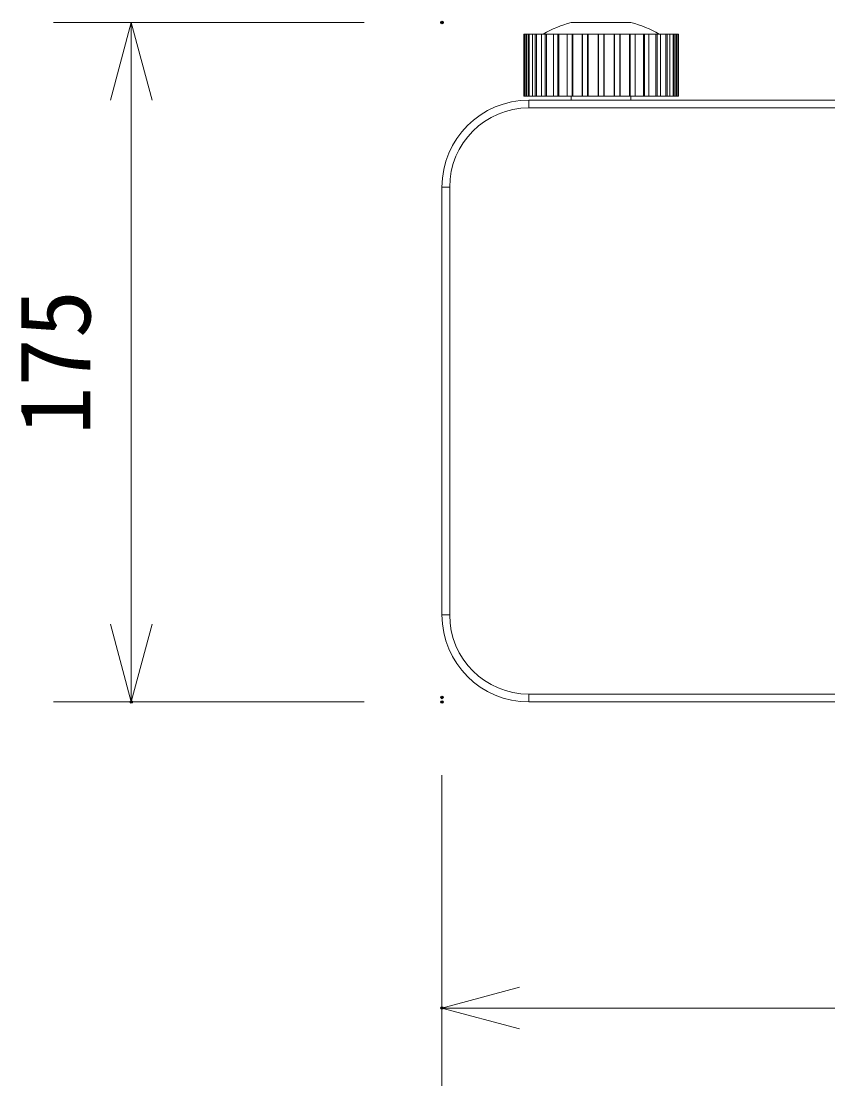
# Model space of a CAD drawing. Units: millimetres, scale not verified. Extents: x -63 to 62, y -56 to 57.
# Drawn here: x -61.33 to -40.57, y -10.33 to 17.09 of the extents above; entities that cross this region are included whole.
import ezdxf
from ezdxf.enums import TextEntityAlignment as Align

# ---------------------------------------------------------------- set-up
doc = ezdxf.new("R2010")
doc.units = ezdxf.units.MM
doc.header["$LTSCALE"] = 0.125
doc.header["$PDMODE"] = 32
doc.header["$PDSIZE"] = 0.0625
for name, color, linetype, lineweight in [('0-0_0', 7, 'Continuous', 9), ('0-4_GAIKEI', 7, 'Continuous', 18), ('0-5_SUNPO', 7, 'Continuous', 9)]:
    doc.layers.add(name, color=color, linetype=linetype, lineweight=lineweight)
doc.layers.add('0-1_DEFPOINTS', color=7, linetype='Continuous')
doc.styles.add('ＭＳ ゴシック', font='')
doc.styles.get('ＭＳ ゴシック').set_extended_font_data('MS Gothic')

# ---------------------------------------------------------------- blocks, each defined once
blk = doc.blocks.new('_OPEN30')
at = {"layer": '0-0_0'}
blk.add_line((0, 0), (-1, 0), dxfattribs=at)
blk.add_lwpolyline([(-1, 0.26795), (0, 0), (-1, -0.26795)], dxfattribs=at)
blk = doc.blocks.new('D13')
at = {"layer": '0-1_DEFPOINTS'}
for p in [(-55.7567, 11.1478), (-63.7567, -6.3522), (-55.7567, -6.3522)]:
    blk.add_point(p, dxfattribs=at)
at = {"layer": '0-5_SUNPO'}
for p, q in [((-57.7567, 11.1478), (-65.7567, 11.1478)), ((-63.7567, 9.1478), (-63.7567, -4.3522)), ((-57.7567, -6.3522), (-65.7567, -6.3522))]:
    blk.add_line(p, q, dxfattribs=at)
at = {"layer": '0-5_SUNPO', "xscale": 2, "yscale": 2}
for p, rotation in [((-63.7567, 11.1478), 90), ((-63.7567, -6.3522), 270)]:
    blk.add_blockref('_OPEN30', p, dxfattribs=dict(at, rotation=rotation))
at = {"layer": '0-5_SUNPO', "style": 'ＭＳ ゴシック'}
blk.add_text('175', height=1.833, rotation=90, dxfattribs=at).set_placement((-64.2567, 0.5228), align=Align.BOTTOM_LEFT)
blk = doc.blocks.new('D12')
at = {"layer": '0-1_DEFPOINTS'}
for p in [(-55.7567, -6.2367), (-5.9567, -6.2367), (-55.7567, -14.2367)]:
    blk.add_point(p, dxfattribs=at)
at = {"layer": '0-5_SUNPO'}
for p, q in [((-55.7567, -8.2367), (-55.7567, -16.2367)), ((-5.9567, -8.2367), (-5.9567, -16.2367)), ((-7.9567, -14.2367), (-53.7567, -14.2367))]:
    blk.add_line(p, q, dxfattribs=at)
at = {"layer": '0-5_SUNPO', "xscale": 2, "yscale": 2, "rotation": 180}
blk.add_blockref('_OPEN30', (-55.7567, -14.2367), dxfattribs=at)
at = {"layer": '0-5_SUNPO', "xscale": 2, "yscale": 2}
blk.add_blockref('_OPEN30', (-5.9567, -14.2367), dxfattribs=at)
at = {"layer": '0-5_SUNPO', "style": 'ＭＳ ゴシック'}
blk.add_text('498', height=1.833, dxfattribs=at).set_placement((-32.7317, -13.7367), align=Align.BOTTOM_LEFT)

msp = doc.modelspace()

# ---------------------------------------------------------------- linework, layer by layer
at = {"layer": '0-4_GAIKEI'}
for p, q in [((-47.1682, 17.0561), (-45.632, 17.0561)), ((-48.3952, 15.1561), (-48.3952, 16.7561)), ((-48.3807, 16.7561), (-48.3952, 16.7561)), ((-48.3525, 16.7561), (-48.3806, 16.7561)), ((-48.3226, 16.7561), (-48.3525, 16.7561)), ((-48.2795, 16.7561), (-48.3226, 16.7561)), ((-48.2504, 16.7561), (-48.2795, 16.7561)), ((-48.166, 16.7561), (-48.2504, 16.7561)), ((-48.0962, 16.7561), (-48.166, 16.7561)), ((-48.0675, 16.7561), (-48.0963, 16.7561)), ((-47.9322, 16.7561), (-48.0675, 16.7561)), ((-47.8388, 16.7561), (-47.9321, 16.7561)), ((-47.8116, 16.7561), (-47.8389, 16.7561)), ((-47.6314, 16.7561), (-47.8116, 16.7561)), ((-47.6314, 16.7561), (-47.6314, 16.7561)), ((-47.2768, 16.7561), (-47.4941, 16.7561)), ((-47.1494, 16.7561), (-47.2768, 16.7561)), ((-46.8839, 16.7561), (-46.8885, 16.7561)), ((-45.6508, 16.7561), (-45.6715, 16.7561)), ((-45.5234, 16.7561), (-45.6508, 16.7561)), ((-45.3061, 16.7561), (-45.5234, 16.7561)), ((-44.9886, 16.7561), (-45.1689, 16.7561)), ((-44.9614, 16.7561), (-44.9886, 16.7561)), ((-44.7328, 16.7561), (-44.8681, 16.7561)), ((-44.704, 16.7561), (-44.7328, 16.7561)), ((-44.4776, 16.7561), (-44.5207, 16.7561)), ((-44.4477, 16.7561), (-44.4776, 16.7561)), ((-44.405, 15.1561), (-44.405, 16.7561)), ((-48.3952, 15.1561), (-48.3807, 15.1561)), ((-48.3806, 15.1561), (-48.3525, 15.1561)), ((-48.3525, 15.1561), (-48.3226, 15.1561)), ((-48.3226, 15.1561), (-48.2795, 15.1561)), ((-48.2795, 15.1561), (-48.2504, 15.1561)), ((-48.2504, 15.1561), (-48.166, 15.1561)), ((-48.166, 15.1561), (-48.0962, 15.1561)), ((-47.9321, 15.1561), (-47.8388, 15.1561)), ((-47.8389, 15.1561), (-47.8116, 15.1561)), ((-47.8116, 15.1561), (-47.6314, 15.1561)), ((-47.4941, 15.1561), (-47.2768, 15.1561)), ((-47.2768, 15.1561), (-47.1494, 15.1561)), ((-47.1682, 15.1561), (-47.1682, 15.0561)), ((-46.8885, 15.1561), (-46.8839, 15.1561)), ((-45.6715, 15.1561), (-45.6508, 15.1561)), ((-45.6508, 15.1561), (-45.5234, 15.1561)), ((-45.632, 15.0561), (-45.632, 15.1561)), ((-45.5234, 15.1561), (-45.3061, 15.1561)), ((-45.1689, 15.1561), (-44.9886, 15.1561)), ((-44.9886, 15.1561), (-44.9614, 15.1561)), ((-44.9614, 15.1561), (-44.8681, 15.1561)), ((-44.8681, 15.1561), (-44.7328, 15.1561)), ((-44.7328, 15.1561), (-44.704, 15.1561)), ((-44.704, 15.1561), (-44.6343, 15.1561)), ((-44.6343, 15.1561), (-44.5498, 15.1561)), ((-44.5498, 15.1561), (-44.5207, 15.1561)), ((-44.5207, 15.1561), (-44.4776, 15.1561)), ((-44.4776, 15.1561), (-44.4477, 15.1561)), ((-48.2601, 15.0561), (-2.9401, 15.0561)), ((-50.4534, 13.2561), (-50.4565, 13.2561)), ((-50.5001, 1.7961), (-50.5001, 12.8161)), ((-14.8599, -0.4439), (-48.2601, -0.4439))]:
    msp.add_line(p, q, dxfattribs=at)
at = {"layer": '0-4_GAIKEI', "color": 1}
for p, q in [((-48.3807, 15.1561), (-48.3807, 16.7561)), ((-48.3525, 15.1561), (-48.3525, 16.7561)), ((-48.3226, 15.1561), (-48.3226, 16.7561)), ((-48.2795, 15.1561), (-48.2795, 16.7561)), ((-48.2504, 15.1561), (-48.2504, 16.7561)), ((-48.166, 15.1561), (-48.166, 16.7561)), ((-48.0962, 15.1561), (-48.0962, 16.7561)), ((-48.0675, 15.1561), (-48.0675, 16.7561)), ((-47.9322, 15.1561), (-47.9322, 16.7561)), ((-47.8388, 15.1561), (-47.8388, 16.7561)), ((-47.8116, 15.1561), (-47.8116, 16.7561)), ((-47.6314, 15.1561), (-47.6314, 16.7561)), ((-47.5186, 15.1561), (-47.5186, 16.7561)), ((-47.4941, 15.1561), (-47.4941, 16.7561)), ((-47.2768, 15.1561), (-47.2768, 16.7561)), ((-47.1494, 15.1561), (-47.1494, 16.7561)), ((-47.1288, 15.1561), (-47.1288, 16.7561)), ((-46.8884, 15.1561), (-46.8884, 16.7561)), ((-46.8839, 15.1561), (-46.8839, 16.7561)), ((-46.7475, 15.1561), (-46.7475, 16.7561)), ((-46.7316, 15.1561), (-46.7316, 16.7561)), ((-46.4803, 15.1561), (-46.4803, 16.7561)), ((-46.4698, 15.1561), (-46.4698, 16.7561)), ((-46.3304, 15.1561), (-46.3304, 16.7561)), ((-46.3199, 15.1561), (-46.3199, 16.7561)), ((-46.0686, 15.1561), (-46.0686, 16.7561)), ((-46.0527, 15.1561), (-46.0527, 16.7561)), ((-45.9164, 15.1561), (-45.9164, 16.7561)), ((-45.9118, 15.1561), (-45.9118, 16.7561)), ((-45.6714, 15.1561), (-45.6714, 16.7561)), ((-45.6508, 15.1561), (-45.6508, 16.7561)), ((-45.5234, 15.1561), (-45.5234, 16.7561)), ((-45.3061, 15.1561), (-45.3061, 16.7561)), ((-45.2816, 15.1561), (-45.2816, 16.7561)), ((-45.1689, 15.1561), (-45.1689, 16.7561)), ((-44.9886, 15.1561), (-44.9886, 16.7561)), ((-44.9614, 15.1561), (-44.9614, 16.7561)), ((-44.8681, 15.1561), (-44.8681, 16.7561)), ((-44.7328, 15.1561), (-44.7328, 16.7561)), ((-44.704, 15.1561), (-44.704, 16.7561)), ((-44.6343, 15.1561), (-44.6343, 16.7561)), ((-44.5498, 15.1561), (-44.5498, 16.7561)), ((-44.5207, 15.1561), (-44.5207, 16.7561)), ((-44.4776, 15.1561), (-44.4776, 16.7561)), ((-44.4477, 15.1561), (-44.4477, 16.7561)), ((-44.4196, 15.1561), (-44.4196, 16.7561)), ((-48.2601, 14.8561), (-48.2601, 15.0561)), ((-2.9401, 14.8561), (-48.2601, 14.8561)), ((-50.3001, 12.8161), (-50.5001, 12.8161)), ((-48.2601, -0.2439), (-14.8494, -0.2439)), ((-48.2601, -0.2439), (-48.2601, -0.4439))]:
    msp.add_line(p, q, dxfattribs=at)
at = {"layer": '0-4_GAIKEI'}
for points in [[(-47.4941, 16.7561), (-47.5186, 16.7561), (-47.6314, 16.7561)], [(-46.8884, 16.7561), (-47.1288, 16.7561), (-47.1494, 16.7561)], [(-46.0686, 16.7561), (-46.3199, 16.7561), (-46.3304, 16.7561), (-46.4698, 16.7561), (-46.4803, 16.7561), (-46.7316, 16.7561), (-46.7475, 16.7561), (-46.8839, 16.7561)], [(-45.6714, 16.7561), (-45.9118, 16.7561), (-45.9164, 16.7561), (-46.0527, 16.7561), (-46.0686, 16.7561)], [(-45.1689, 16.7561), (-45.1689, 16.7561), (-45.2816, 16.7561), (-45.3061, 16.7561)], [(-44.8681, 16.7561), (-44.8681, 16.7561), (-44.9614, 16.7561)], [(-44.6343, 16.7561), (-44.6343, 16.7561), (-44.704, 16.7561)], [(-44.5207, 16.7561), (-44.5498, 16.7561), (-44.6343, 16.7561)], [(-44.405, 16.7561), (-44.4196, 16.7561), (-44.4477, 16.7561)], [(-48.0963, 15.1561), (-48.0675, 15.1561), (-47.9322, 15.1561)], [(-47.6314, 15.1561), (-47.5186, 15.1561), (-47.4941, 15.1561)], [(-47.1494, 15.1561), (-47.1288, 15.1561), (-46.8884, 15.1561)], [(-46.8839, 15.1561), (-46.7475, 15.1561), (-46.7316, 15.1561), (-46.4803, 15.1561), (-46.4698, 15.1561), (-46.3304, 15.1561), (-46.3199, 15.1561), (-46.0686, 15.1561)], [(-46.0686, 15.1561), (-46.0527, 15.1561), (-45.9164, 15.1561), (-45.9118, 15.1561), (-45.6714, 15.1561)], [(-45.3061, 15.1561), (-45.2816, 15.1561), (-45.1689, 15.1561)], [(-44.4477, 15.1561), (-44.4196, 15.1561), (-44.405, 15.1561)]]:
    msp.add_lwpolyline(points, dxfattribs=at)
at = {"layer": '0-4_GAIKEI', "color": 1}
msp.add_lwpolyline([(-50.3001, 12.8161), (-50.3001, 1.7961), (-50.5001, 1.7961)], dxfattribs=at)
at = {"layer": '0-4_GAIKEI'}
for centre, radius, start, end in [((-46.4001, 14.1561), 3, 104.83512, 119.92645), ((-46.4001, 14.1561), 3, 60.0735, 75.16483), ((-48.2601, 12.8161), 2.24, 90, 179.99998), ((-48.2601, 1.7961), 2.24, 180, 269.99998)]:
    msp.add_arc(centre, radius, start, end, dxfattribs=at)
at = {"layer": '0-4_GAIKEI', "color": 1}
for centre, start, end in [((-48.2601, 12.8161), 90, 179.99998), ((-48.2601, 1.7961), 180, 269.99998)]:
    msp.add_arc(centre, 2.04, start, end, dxfattribs=at)

# ---------------------------------------------------------------- block references
at = {"layer": '0-5_SUNPO'}
for name in ['D13', 'D12']:
    msp.add_blockref(name, (5.2566, 5.9082), dxfattribs=at)

doc.saveas('drawing.dxf')
